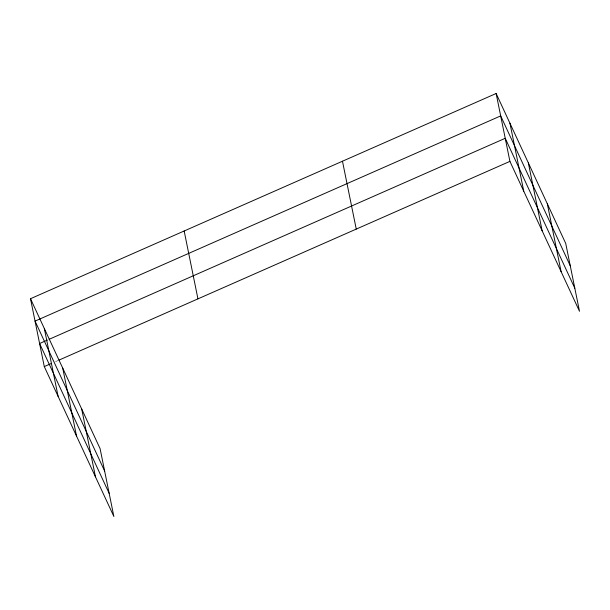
<?xml version="1.0" encoding="UTF-8"?>
<svg xmlns="http://www.w3.org/2000/svg" width="610" height="610" viewBox="0 0 610 610"><rect width="100%" height="100%" fill="white"/><g stroke="black" fill="none" stroke-linecap="round" stroke-linejoin="round"><path stroke-width="0.46" stroke-dasharray="3.05 2.29" d="M55.502 361.646L58.095 360.502"/><path stroke-width="0.91" d="M30.5 298.717L100.086 448.625L113.872 516.502L44.286 366.587L30.5 298.717L496.128 93.498L565.714 243.413L579.5 311.283L509.914 161.375L496.128 93.498M47.366 340.09L39.597 343.514L109.182 493.421M49.09 339.328L505.225 138.295L574.811 288.21M44.286 366.587L51.187 363.545M58.956 360.121L509.914 161.375M570.266 265.808L500.68 115.9L35.052 321.112L104.63 471.027M547.315 203.763L561.101 271.641M528.351 162.923L542.137 230.793M509.952 123.273L523.738 191.151M342.477 161.223L356.255 229.093M184.159 230.992L197.945 298.869M81.687 408.982L95.465 476.852M62.723 368.135L76.509 436.013M44.324 328.493L58.102 396.363"/></g></svg>
